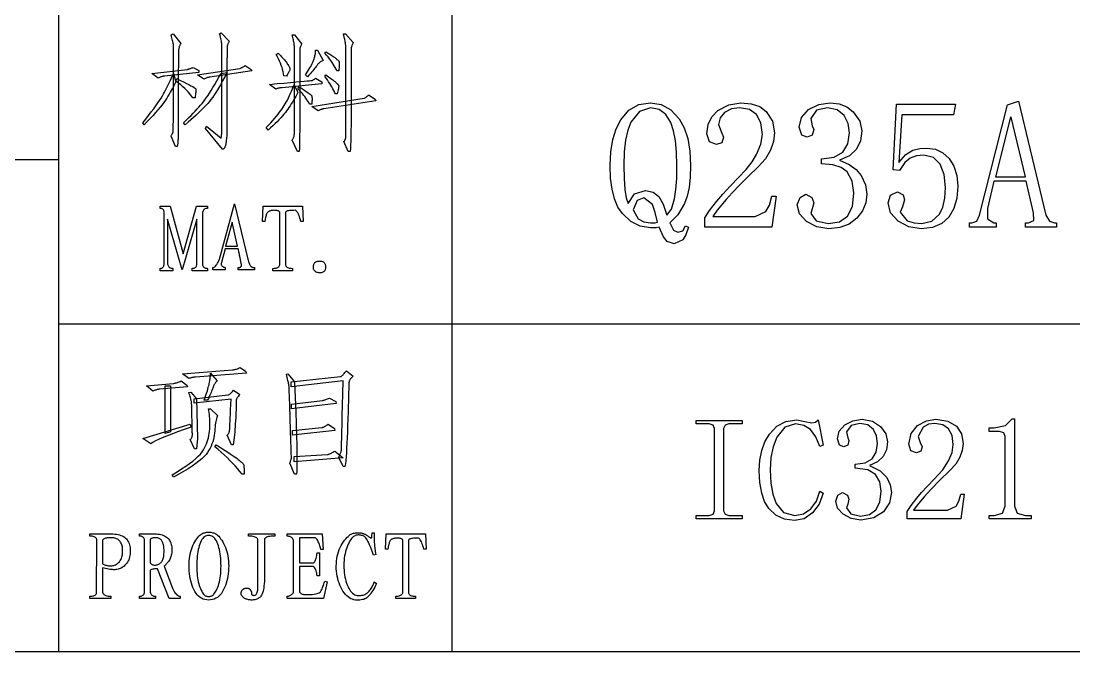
# Model space of a CAD drawing. Extents: x 0 to 420, y 0 to 297.
# Drawn here: x 362.24 to 383.64, y 15 to 27.82 of the extents above; entities that cross this region are included whole.
import ezdxf

# ---------------------------------------------------------------- set-up
doc = ezdxf.new("R2010")
doc.units = 0

msp = doc.modelspace()

# ---------------------------------------------------------------- linework, layer by layer
at = {"color": 7, "lineweight": 25}
for p, q in [((363, 15), (363, 35)), ((371, 15), (371, 35)), ((363, 25), (303, 25)), ((415, 21.66), (363, 21.66)), ((415, 15), (303, 15))]:
    msp.add_line(p, q, dxfattribs=at)
for points in [[(365.412, 25.271), (365.373, 25.271), (365.285, 25.476), (365.29, 25.488), (365.296, 25.498), (365.301, 25.508), (365.305, 25.518), (365.309, 25.526), (365.313, 25.534), (365.316, 25.541), (365.319, 25.548), (365.322, 25.554), (365.324, 25.559), (365.326, 25.572), (365.327, 25.602), (365.329, 25.647), (365.33, 25.709), (365.331, 25.787), (365.332, 25.882), (365.333, 25.993), (365.333, 26.12), (365.334, 26.264), (365.334, 26.423), (365.334, 26.583), (365.334, 26.728), (365.334, 26.857), (365.334, 26.969), (365.334, 27.067), (365.334, 27.148), (365.334, 27.214), (365.334, 27.264), (365.334, 27.298), (365.334, 27.317), (365.333, 27.329), (365.332, 27.343), (365.329, 27.359), (365.326, 27.378), (365.321, 27.399), (365.316, 27.422), (365.31, 27.447), (365.302, 27.475), (365.294, 27.505), (365.285, 27.537), (365.324, 27.556), (365.48, 27.361), (365.474, 27.351), (365.469, 27.341), (365.464, 27.331), (365.46, 27.32), (365.456, 27.31), (365.452, 27.299), (365.449, 27.288), (365.446, 27.277), (365.443, 27.265), (365.441, 27.253), (365.439, 27.234), (365.438, 27.2), (365.436, 27.152), (365.435, 27.088), (365.434, 27.009), (365.433, 26.916), (365.432, 26.808), (365.432, 26.685), (365.431, 26.547), (365.431, 26.394), (365.431, 26.241), (365.431, 26.103), (365.431, 25.979), (365.431, 25.87), (365.431, 25.775), (365.431, 25.695), (365.431, 25.629), (365.431, 25.578), (365.431, 25.542), (365.431, 25.52), (365.431, 25.504), (365.43, 25.487), (365.43, 25.467), (365.428, 25.445), (365.426, 25.421), (365.424, 25.395), (365.422, 25.367), (365.419, 25.337), (365.415, 25.305)], [(366.32, 27.302), (366.319, 27.321), (366.318, 27.341), (366.316, 27.362), (366.312, 27.385), (366.308, 27.41), (366.302, 27.436), (366.296, 27.464), (366.289, 27.493), (366.28, 27.524), (366.271, 27.556), (366.3, 27.576), (366.466, 27.41), (366.461, 27.398), (366.456, 27.387), (366.451, 27.376), (366.446, 27.366), (366.442, 27.356), (366.438, 27.346), (366.435, 27.337), (366.432, 27.328), (366.43, 27.32), (366.427, 27.312), (366.426, 27.287), (366.424, 27.227), (366.422, 27.133), (366.421, 27.004), (366.42, 26.841), (366.419, 26.643), (366.418, 26.41), (366.418, 26.143), (366.418, 25.842), (366.418, 25.505), (366.416, 25.477), (366.413, 25.45), (366.411, 25.424), (366.408, 25.4), (366.405, 25.377), (366.402, 25.356), (366.399, 25.336), (366.396, 25.318), (366.392, 25.301), (366.388, 25.286), (366.384, 25.272), (366.38, 25.259), (366.375, 25.248), (366.37, 25.239), (366.364, 25.231), (366.358, 25.224), (366.351, 25.219), (366.345, 25.215), (366.337, 25.213), (366.33, 25.212), (365.988, 25.632), (366.007, 25.681), (366.3, 25.437), (366.304, 25.455), (366.307, 25.473), (366.31, 25.491), (366.313, 25.509), (366.315, 25.527), (366.317, 25.546), (366.318, 25.565), (366.319, 25.584), (366.32, 25.603), (366.32, 25.623)], [(367.746, 27.537), (367.795, 27.537), (367.941, 27.351), (367.934, 27.338), (367.927, 27.325), (367.921, 27.313), (367.916, 27.301), (367.912, 27.29), (367.908, 27.28), (367.905, 27.27), (367.904, 27.261), (367.902, 27.252), (367.902, 27.244), (367.902, 27.228), (367.902, 27.195), (367.902, 27.145), (367.902, 27.079), (367.902, 26.996), (367.902, 26.896), (367.902, 26.78), (367.902, 26.647), (367.902, 26.497), (367.902, 26.331), (367.902, 26.162), (367.902, 26.004), (367.901, 25.859), (367.9, 25.724), (367.9, 25.602), (367.898, 25.491), (367.897, 25.392), (367.896, 25.304), (367.894, 25.228), (367.892, 25.164), (367.853, 25.164), (367.746, 25.398), (367.753, 25.41), (367.76, 25.421), (367.766, 25.432), (367.772, 25.443), (367.776, 25.454), (367.78, 25.465), (367.784, 25.475), (367.786, 25.486), (367.788, 25.496), (367.79, 25.505), (367.791, 25.523), (367.791, 25.557), (367.792, 25.607), (367.793, 25.673), (367.793, 25.756), (367.794, 25.854), (367.794, 25.969), (367.794, 26.099), (367.794, 26.246), (367.795, 26.409), (367.794, 26.572), (367.794, 26.719), (367.794, 26.85), (367.794, 26.966), (367.793, 27.065), (367.793, 27.149), (367.792, 27.217), (367.791, 27.27), (367.791, 27.306), (367.79, 27.327), (367.788, 27.34), (367.786, 27.355), (367.784, 27.372), (367.78, 27.391), (367.776, 27.411), (367.772, 27.433), (367.766, 27.456), (367.76, 27.481), (367.753, 27.508)], [(368.888, 25.164), (368.8, 25.369), (368.808, 25.38), (368.814, 25.391), (368.82, 25.402), (368.825, 25.412), (368.83, 25.421), (368.833, 25.43), (368.836, 25.439), (368.838, 25.447), (368.839, 25.454), (368.839, 25.461), (368.839, 25.477), (368.839, 25.509), (368.839, 25.558), (368.839, 25.625), (368.839, 25.708), (368.839, 25.808), (368.839, 25.926), (368.839, 26.06), (368.839, 26.211), (368.839, 26.379), (368.839, 26.548), (368.839, 26.7), (368.839, 26.836), (368.839, 26.955), (368.838, 27.058), (368.838, 27.145), (368.837, 27.215), (368.836, 27.269), (368.836, 27.306), (368.835, 27.327), (368.833, 27.34), (368.831, 27.356), (368.829, 27.374), (368.825, 27.394), (368.821, 27.416), (368.816, 27.44), (368.811, 27.466), (368.805, 27.494), (368.798, 27.524), (368.791, 27.556), (368.83, 27.556), (368.986, 27.38), (368.979, 27.363), (368.972, 27.348), (368.966, 27.333), (368.961, 27.319), (368.957, 27.307), (368.953, 27.296), (368.95, 27.286), (368.948, 27.277), (368.947, 27.27), (368.947, 27.263), (368.947, 27.249), (368.947, 27.217), (368.947, 27.167), (368.947, 27.1), (368.947, 27.015), (368.947, 26.913), (368.947, 26.794), (368.947, 26.657), (368.947, 26.503), (368.947, 26.331), (368.947, 26.156), (368.946, 25.995), (368.945, 25.846), (368.944, 25.71), (368.942, 25.587), (368.94, 25.477), (368.937, 25.379), (368.934, 25.295), (368.931, 25.223), (368.927, 25.164)], [(368.38, 27.019), (368.363, 27.011), (368.347, 27.003), (368.332, 26.994), (368.318, 26.985), (368.305, 26.975), (368.293, 26.965), (368.281, 26.955), (368.271, 26.944), (368.262, 26.933), (368.254, 26.921), (368.245, 26.909), (368.233, 26.893), (368.22, 26.876), (368.204, 26.856), (368.185, 26.834), (368.164, 26.809), (368.141, 26.782), (368.116, 26.753), (368.088, 26.721), (368.058, 26.687), (368.019, 26.726), (368.044, 26.763), (368.066, 26.798), (368.087, 26.831), (368.107, 26.864), (368.124, 26.895), (368.14, 26.924), (368.154, 26.952), (368.166, 26.979), (368.176, 27.005), (368.185, 27.029), (368.193, 27.052), (368.199, 27.074), (368.205, 27.096), (368.21, 27.116), (368.214, 27.136), (368.218, 27.155), (368.221, 27.174), (368.223, 27.191), (368.224, 27.208), (368.224, 27.224), (368.263, 27.224)], [(368.654, 26.804), (368.639, 26.838), (368.622, 26.872), (368.603, 26.906), (368.582, 26.942), (368.559, 26.978), (368.533, 27.014), (368.506, 27.051), (368.476, 27.089), (368.444, 27.127), (368.41, 27.166), (368.429, 27.195), (368.458, 27.178), (368.484, 27.161), (368.509, 27.146), (368.532, 27.132), (368.553, 27.118), (368.572, 27.105), (368.589, 27.093), (368.604, 27.082), (368.618, 27.072), (368.63, 27.063), (368.64, 27.054), (368.649, 27.046), (368.658, 27.039), (368.666, 27.032), (368.673, 27.025), (368.68, 27.019), (368.686, 27.013), (368.69, 27.008), (368.695, 27.004), (368.698, 27), (368.7, 26.994), (368.702, 26.986), (368.704, 26.974), (368.704, 26.959), (368.704, 26.941), (368.703, 26.92), (368.702, 26.896), (368.699, 26.868), (368.697, 26.838), (368.693, 26.804)], [(367.58, 26.707), (367.573, 26.748), (367.564, 26.789), (367.553, 26.831), (367.541, 26.874), (367.526, 26.917), (367.509, 26.96), (367.491, 27.003), (367.47, 27.047), (367.448, 27.092), (367.423, 27.136), (367.463, 27.166), (367.487, 27.141), (367.511, 27.116), (367.533, 27.093), (367.553, 27.07), (367.572, 27.048), (367.59, 27.027), (367.607, 27.007), (367.622, 26.987), (367.636, 26.969), (367.648, 26.951), (367.659, 26.934), (367.669, 26.918), (367.678, 26.903), (367.685, 26.89), (367.691, 26.877), (367.696, 26.866), (367.699, 26.856), (367.701, 26.848), (367.702, 26.84), (367.702, 26.834), (367.7, 26.827), (367.697, 26.819), (367.693, 26.809), (367.688, 26.798), (367.681, 26.785), (367.673, 26.77), (367.664, 26.754), (367.653, 26.737), (367.642, 26.718), (367.629, 26.697)], [(364.894, 26.755), (365.617, 26.834), (365.627, 26.837), (365.637, 26.841), (365.648, 26.845), (365.659, 26.849), (365.671, 26.853), (365.682, 26.857), (365.695, 26.861), (365.707, 26.865), (365.721, 26.869), (365.734, 26.873), (365.851, 26.814), (365.851, 26.775), (365.148, 26.697), (365.138, 26.696), (365.127, 26.695), (365.116, 26.693), (365.104, 26.691), (365.092, 26.687), (365.079, 26.683), (365.065, 26.678), (365.051, 26.672), (365.036, 26.665), (365.021, 26.658)], [(366.032, 26.145), (366, 26.11), (365.965, 26.073), (365.927, 26.034), (365.885, 25.994), (365.84, 25.951), (365.792, 25.907), (365.741, 25.86), (365.687, 25.812), (365.629, 25.762), (365.568, 25.711), (365.539, 25.75), (365.592, 25.801), (365.642, 25.851), (365.69, 25.899), (365.735, 25.945), (365.777, 25.989), (365.816, 26.031), (365.852, 26.071), (365.886, 26.109), (365.916, 26.145), (365.944, 26.179), (365.971, 26.215), (366, 26.255), (366.031, 26.301), (366.064, 26.351), (366.099, 26.406), (366.136, 26.466), (366.174, 26.531), (366.214, 26.601), (366.256, 26.676), (366.3, 26.755), (366.427, 26.775), (366.379, 26.686), (366.333, 26.603), (366.289, 26.525), (366.247, 26.454), (366.206, 26.388), (366.168, 26.328), (366.131, 26.274), (366.096, 26.225), (366.063, 26.182)], [(366.916, 26.834), (366.925, 26.804), (366.076, 26.677), (366.068, 26.677), (366.058, 26.676), (366.048, 26.674), (366.037, 26.671), (366.025, 26.668), (366.011, 26.663), (365.997, 26.658), (365.982, 26.652), (365.966, 26.646), (365.949, 26.638), (365.822, 26.726), (366.681, 26.853), (366.689, 26.857), (366.698, 26.862), (366.707, 26.867), (366.717, 26.872), (366.728, 26.877), (366.739, 26.884), (366.75, 26.89), (366.763, 26.897), (366.775, 26.904), (366.789, 26.912)], [(364.709, 25.75), (364.771, 25.827), (364.829, 25.901), (364.882, 25.97), (364.931, 26.036), (364.976, 26.096), (365.016, 26.153), (365.052, 26.205), (365.084, 26.253), (365.111, 26.296), (365.133, 26.336), (365.154, 26.373), (365.174, 26.412), (365.195, 26.451), (365.215, 26.492), (365.235, 26.533), (365.255, 26.576), (365.275, 26.619), (365.294, 26.664), (365.314, 26.709), (365.334, 26.755), (365.382, 26.58), (365.37, 26.555), (365.356, 26.529), (365.341, 26.501), (365.325, 26.471), (365.307, 26.439), (365.288, 26.406), (365.267, 26.37), (365.245, 26.333), (365.222, 26.294), (365.197, 26.252), (365.169, 26.209), (365.138, 26.164), (365.102, 26.116), (365.063, 26.065), (365.019, 26.012), (364.971, 25.957), (364.919, 25.899), (364.863, 25.838), (364.802, 25.776), (364.738, 25.711)], [(365.773, 26.257), (365.724, 26.257), (365.707, 26.285), (365.686, 26.315), (365.661, 26.346), (365.632, 26.378), (365.6, 26.411), (365.564, 26.446), (365.524, 26.482), (365.48, 26.52), (365.433, 26.559), (365.382, 26.599), (365.402, 26.648), (365.474, 26.613), (365.539, 26.58), (365.597, 26.552), (365.647, 26.526), (365.689, 26.504), (365.724, 26.485), (365.751, 26.47), (365.771, 26.457), (365.783, 26.448), (365.788, 26.443), (365.788, 26.438), (365.789, 26.429), (365.788, 26.418), (365.788, 26.404), (365.786, 26.387), (365.785, 26.367), (365.783, 26.344), (365.78, 26.318), (365.777, 26.289)], [(367.287, 26.531), (367.445, 26.546), (367.587, 26.559), (367.712, 26.571), (367.822, 26.581), (367.915, 26.589), (367.993, 26.596), (368.054, 26.602), (368.099, 26.606), (368.128, 26.608), (368.141, 26.609), (368.146, 26.609), (368.152, 26.611), (368.159, 26.613), (368.166, 26.617), (368.174, 26.621), (368.183, 26.627), (368.192, 26.633), (368.202, 26.64), (368.213, 26.648), (368.224, 26.658), (368.351, 26.58), (368.351, 26.541), (367.541, 26.462), (367.531, 26.462), (367.52, 26.461), (367.509, 26.46), (367.497, 26.458), (367.484, 26.455), (367.471, 26.452), (367.458, 26.448), (367.444, 26.444), (367.429, 26.439), (367.414, 26.433)], [(368.625, 26.336), (368.608, 26.371), (368.591, 26.406), (368.572, 26.442), (368.553, 26.478), (368.532, 26.514), (368.51, 26.55), (368.487, 26.586), (368.462, 26.623), (368.437, 26.66), (368.41, 26.697), (368.429, 26.726), (368.458, 26.705), (368.484, 26.686), (368.508, 26.668), (368.531, 26.651), (368.551, 26.636), (368.57, 26.622), (368.587, 26.609), (368.601, 26.598), (368.614, 26.588), (368.625, 26.58), (368.634, 26.572), (368.643, 26.565), (368.651, 26.558), (368.658, 26.551), (368.665, 26.544), (368.671, 26.538), (368.676, 26.532), (368.681, 26.527), (368.685, 26.521), (368.688, 26.516), (368.69, 26.51), (368.692, 26.501), (368.692, 26.49), (368.691, 26.476), (368.689, 26.459), (368.686, 26.439), (368.682, 26.417), (368.677, 26.393), (368.671, 26.365), (368.664, 26.336)], [(367.633, 25.994), (367.608, 25.96), (367.579, 25.925), (367.548, 25.889), (367.515, 25.852), (367.478, 25.813), (367.439, 25.773), (367.398, 25.733), (367.354, 25.691), (367.307, 25.647), (367.257, 25.603), (367.218, 25.652), (367.266, 25.704), (367.31, 25.753), (367.352, 25.8), (367.391, 25.845), (367.427, 25.888), (367.46, 25.928), (367.491, 25.966), (367.518, 26.002), (367.543, 26.036), (367.565, 26.067), (367.586, 26.099), (367.607, 26.134), (367.628, 26.171), (367.649, 26.212), (367.671, 26.256), (367.693, 26.303), (367.716, 26.353), (367.738, 26.406), (367.762, 26.462), (367.785, 26.521), (367.863, 26.365), (367.841, 26.324), (367.819, 26.284), (367.797, 26.245), (367.775, 26.207), (367.752, 26.169), (367.729, 26.133), (367.705, 26.097), (367.682, 26.062), (367.658, 26.027)], [(367.892, 26.482), (367.937, 26.452), (367.977, 26.425), (368.013, 26.401), (368.045, 26.379), (368.072, 26.36), (368.094, 26.344), (368.113, 26.33), (368.127, 26.319), (368.136, 26.311), (368.141, 26.306), (368.144, 26.301), (368.146, 26.293), (368.148, 26.282), (368.149, 26.269), (368.15, 26.252), (368.15, 26.234), (368.15, 26.212), (368.149, 26.187), (368.148, 26.16), (368.146, 26.13), (368.097, 26.13), (368.083, 26.16), (368.066, 26.19), (368.047, 26.22), (368.027, 26.251), (368.005, 26.282), (367.98, 26.313), (367.954, 26.345), (367.925, 26.377), (367.895, 26.41), (367.863, 26.443)], [(369.445, 26.199), (368.39, 26.033), (368.382, 26.032), (368.373, 26.031), (368.363, 26.029), (368.353, 26.027), (368.341, 26.023), (368.329, 26.019), (368.316, 26.014), (368.303, 26.008), (368.288, 26.001), (368.273, 25.994), (368.146, 26.082), (369.211, 26.248), (369.22, 26.254), (369.23, 26.26), (369.239, 26.266), (369.248, 26.273), (369.257, 26.279), (369.266, 26.286), (369.274, 26.293), (369.282, 26.301), (369.291, 26.308), (369.298, 26.316), (369.435, 26.228)], [(375.03, 23.614), (374.823, 23.647), (374.633, 23.744), (374.459, 23.906), (374.37, 24.039), (374.3, 24.204), (374.251, 24.399), (374.221, 24.627), (374.211, 24.886), (374.225, 25.163), (374.266, 25.41), (374.334, 25.627), (374.43, 25.814), (374.594, 26.005), (374.794, 26.12), (375.03, 26.158), (375.25, 26.121), (375.445, 26.012), (375.614, 25.829), (375.717, 25.647), (375.79, 25.429), (375.834, 25.175), (375.848, 24.886), (375.84, 24.646), (375.817, 24.436), (375.778, 24.258), (375.724, 24.111), (375.587, 23.881), (375.424, 23.716), (375.497, 23.57), (375.585, 23.526), (375.687, 23.556), (375.746, 23.658), (375.804, 23.629), (375.753, 23.477), (375.687, 23.373), (375.512, 23.292), (375.373, 23.336), (375.298, 23.431), (375.205, 23.629), (375.146, 23.614)], [(377.306, 25.515), (377.276, 25.747), (377.189, 25.917), (377.042, 26.021), (376.838, 26.056), (376.675, 26.032), (376.538, 25.961), (376.445, 25.853), (376.414, 25.719), (376.465, 25.573), (376.516, 25.456), (376.48, 25.346), (376.37, 25.31), (376.231, 25.361), (376.18, 25.529), (376.204, 25.718), (376.277, 25.874), (376.399, 25.997), (376.626, 26.118), (376.867, 26.158), (377.081, 26.138), (377.254, 26.08), (377.386, 25.982), (377.512, 25.785), (377.554, 25.544), (377.534, 25.368), (377.474, 25.193), (377.37, 25.021), (377.218, 24.857), (377.018, 24.662), (376.843, 24.486), (376.693, 24.329), (376.567, 24.192), (376.386, 23.978), (376.297, 23.848), (377.159, 23.848), (377.379, 23.95), (377.452, 24.078), (377.496, 24.257), (377.583, 24.257), (377.496, 23.629), (376.136, 23.629), (376.136, 23.819), (376.233, 23.969), (376.377, 24.155), (376.501, 24.3), (376.65, 24.46), (376.823, 24.637), (376.974, 24.8), (377.096, 24.956), (377.189, 25.105), (377.276, 25.317)], [(379.431, 24.301), (379.408, 24.123), (379.34, 23.96), (379.226, 23.811), (379.072, 23.694), (378.882, 23.623), (378.656, 23.599), (378.411, 23.636), (378.203, 23.746), (378.06, 23.903), (378.013, 24.082), (378.071, 24.235), (378.188, 24.301), (378.312, 24.235), (378.349, 24.126), (378.32, 24.001), (378.29, 23.906), (378.4, 23.76), (378.641, 23.702), (378.871, 23.74), (379.036, 23.855), (379.135, 24.051), (379.168, 24.33), (379.133, 24.568), (379.029, 24.754), (378.909, 24.844), (378.736, 24.897), (378.51, 24.915), (378.51, 25.018), (378.764, 25.052), (378.941, 25.156), (379.045, 25.323), (379.08, 25.544), (379.052, 25.736), (378.97, 25.902), (378.829, 26.017), (378.627, 26.056), (378.407, 26.004), (378.29, 25.836), (378.32, 25.69), (378.349, 25.617), (378.32, 25.5), (378.217, 25.456), (378.108, 25.5), (378.056, 25.661), (378.104, 25.86), (378.246, 26.019), (378.451, 26.123), (378.685, 26.158), (378.867, 26.138), (379.023, 26.077), (379.153, 25.975), (379.284, 25.787), (379.328, 25.588), (379.301, 25.385), (379.219, 25.215), (379.078, 25.082), (378.875, 24.988), (379.067, 24.902), (379.213, 24.8), (379.314, 24.681), (379.401, 24.491)], [(380.649, 25.237), (380.823, 25.213), (380.974, 25.143), (381.103, 25.025), (381.2, 24.868), (381.259, 24.68), (381.278, 24.462), (381.258, 24.217), (381.197, 24.007), (381.095, 23.833), (380.952, 23.703), (380.764, 23.625), (380.532, 23.599), (380.284, 23.638), (380.065, 23.753), (379.911, 23.923), (379.86, 24.126), (379.911, 24.279), (380.05, 24.345), (380.167, 24.287), (380.196, 24.184), (380.152, 24.045), (380.108, 23.936), (380.247, 23.76), (380.392, 23.716), (380.547, 23.702), (380.754, 23.749), (380.905, 23.892), (380.974, 24.036), (381.016, 24.217), (381.03, 24.433), (381.002, 24.698), (380.92, 24.908), (380.783, 25.045), (380.591, 25.091), (380.441, 25.076), (380.313, 25.032), (380.2, 24.941), (380.094, 24.784), (379.962, 24.798), (380.035, 26.129), (381.234, 26.129), (381.19, 25.909), (380.138, 25.909), (380.079, 24.944), (380.224, 25.109), (380.364, 25.193), (380.505, 25.226)], [(382.672, 24.564), (382.014, 24.564), (381.883, 24.009), (381.883, 23.797), (382.014, 23.716), (382.058, 23.716), (382.058, 23.629), (381.517, 23.629), (381.517, 23.716), (381.561, 23.716), (381.663, 23.753), (381.722, 23.877), (382.292, 26.114), (382.511, 26.187), (383.067, 23.877), (383.14, 23.753), (383.242, 23.716), (383.286, 23.716), (383.286, 23.629), (382.658, 23.629), (382.658, 23.716), (382.716, 23.716), (382.826, 23.768), (382.818, 23.921)], [(374.927, 24.374), (375.083, 24.343), (375.198, 24.25), (375.287, 24.095), (375.366, 23.877), (375.455, 23.996), (375.519, 24.206), (375.548, 24.395), (375.565, 24.622), (375.57, 24.886), (375.563, 25.154), (375.539, 25.389), (375.501, 25.589), (375.446, 25.756), (375.345, 25.922), (375.206, 26.022), (375.03, 26.056), (374.807, 25.982), (374.635, 25.763), (374.571, 25.599), (374.525, 25.398), (374.498, 25.16), (374.489, 24.886), (374.494, 24.617), (374.51, 24.396), (374.538, 24.226), (374.576, 24.111), (374.708, 24.308)], [(382.365, 25.865), (382.351, 25.865), (382.044, 24.652), (382.658, 24.652)], [(375.176, 23.731), (375.128, 23.93), (375.073, 24.089), (374.898, 24.228), (374.759, 24.17), (374.679, 23.98), (374.781, 23.797), (374.894, 23.736), (375.03, 23.716), (375.125, 23.716)], [(365.807, 22.863), (365.807, 23.793), (365.51, 22.762), (365.214, 23.793), (365.214, 22.879), (365.218, 22.863), (365.223, 22.848), (365.23, 22.835), (365.239, 22.824), (365.249, 22.814), (365.26, 22.807), (365.274, 22.801), (365.289, 22.796), (365.305, 22.794), (365.323, 22.793), (365.323, 22.746), (365.065, 22.746), (365.065, 22.793), (365.077, 22.794), (365.088, 22.796), (365.098, 22.8), (365.108, 22.806), (365.116, 22.813), (365.123, 22.821), (365.13, 22.831), (365.135, 22.843), (365.14, 22.856), (365.143, 22.871), (365.143, 23.926), (365.143, 23.942), (365.14, 23.957), (365.136, 23.97), (365.131, 23.981), (365.124, 23.99), (365.115, 23.998), (365.105, 24.004), (365.093, 24.008), (365.08, 24.011), (365.065, 24.012), (365.065, 24.059), (365.268, 24.059), (365.534, 23.09), (365.8, 24.059), (366.026, 24.059), (366.026, 24.012), (366.007, 24.011), (365.99, 24.008), (365.974, 24.003), (365.961, 23.996), (365.95, 23.986), (365.941, 23.975), (365.934, 23.962), (365.929, 23.947), (365.926, 23.929), (365.925, 23.91), (365.925, 22.856), (365.928, 22.844), (365.934, 22.833), (365.94, 22.824), (365.948, 22.816), (365.958, 22.809), (365.969, 22.803), (365.981, 22.799), (365.995, 22.796), (366.01, 22.794), (366.026, 22.793), (366.026, 22.746), (365.714, 22.746), (365.714, 22.793), (365.729, 22.794), (365.742, 22.796), (365.755, 22.799), (365.766, 22.804), (365.776, 22.811), (365.785, 22.818), (365.792, 22.827), (365.799, 22.838), (365.804, 22.85)], [(366.714, 22.879), (366.712, 22.887), (366.71, 22.896), (366.708, 22.906), (366.706, 22.916), (366.704, 22.927), (366.701, 22.938), (366.699, 22.951), (366.696, 22.964), (366.693, 22.978), (366.69, 22.992), (366.687, 23.008), (366.684, 23.024), (366.68, 23.041), (366.676, 23.06), (366.673, 23.079), (366.669, 23.1), (366.664, 23.121), (366.66, 23.143), (366.656, 23.167), (366.651, 23.191), (366.385, 23.191), (366.307, 22.91), (366.304, 22.895), (366.303, 22.881), (366.305, 22.868), (366.309, 22.856), (366.315, 22.846), (366.324, 22.836), (366.336, 22.828), (366.35, 22.82), (366.366, 22.814), (366.385, 22.809), (366.385, 22.762), (366.135, 22.762), (366.135, 22.809), (366.149, 22.812), (366.163, 22.818), (366.177, 22.827), (366.19, 22.84), (366.204, 22.856), (366.217, 22.874), (366.23, 22.896), (366.243, 22.921), (366.256, 22.949), (366.268, 22.981), (366.573, 24.106), (366.846, 22.981), (366.854, 22.957), (366.861, 22.935), (366.868, 22.915), (366.875, 22.897), (366.882, 22.881), (366.888, 22.867), (366.893, 22.855), (366.899, 22.846), (366.904, 22.838), (366.909, 22.832), (366.914, 22.828), (366.919, 22.824), (366.925, 22.82), (366.931, 22.817), (366.938, 22.814), (366.945, 22.812), (366.953, 22.811), (366.961, 22.81), (366.97, 22.809), (366.979, 22.809), (366.979, 22.762), (366.651, 22.762), (366.651, 22.809), (366.659, 22.809), (366.666, 22.809), (366.672, 22.81), (366.679, 22.811), (366.684, 22.813), (366.69, 22.814), (366.694, 22.816), (366.699, 22.819), (366.702, 22.821), (366.706, 22.824), (366.709, 22.828), (366.711, 22.831), (366.713, 22.836), (366.715, 22.841), (366.716, 22.846), (366.716, 22.851), (366.716, 22.858), (366.716, 22.864), (366.715, 22.871)], [(367.815, 23.973), (367.779, 23.972), (367.747, 23.971), (367.718, 23.969), (367.693, 23.966), (367.671, 23.963), (367.652, 23.959), (367.637, 23.954), (367.625, 23.948), (367.617, 23.941), (367.612, 23.934), (367.612, 22.856), (367.616, 22.844), (367.623, 22.833), (367.631, 22.824), (367.642, 22.816), (367.655, 22.809), (367.67, 22.803), (367.688, 22.799), (367.707, 22.796), (367.729, 22.794), (367.753, 22.793), (367.753, 22.746), (367.354, 22.746), (367.354, 22.793), (367.378, 22.794), (367.4, 22.796), (367.419, 22.799), (367.437, 22.804), (367.452, 22.811), (367.465, 22.818), (367.476, 22.827), (367.484, 22.838), (367.491, 22.85), (367.495, 22.863), (367.495, 23.934), (367.491, 23.941), (367.485, 23.948), (367.477, 23.954), (367.467, 23.959), (367.456, 23.963), (367.442, 23.966), (367.427, 23.969), (367.41, 23.971), (367.391, 23.972), (367.37, 23.973), (367.352, 23.971), (367.335, 23.968), (367.319, 23.966), (367.305, 23.962), (367.292, 23.958), (367.28, 23.953), (367.269, 23.948), (367.26, 23.943), (367.252, 23.936), (367.245, 23.93), (367.239, 23.922), (367.233, 23.911), (367.227, 23.898), (367.221, 23.883), (367.216, 23.866), (367.21, 23.847), (367.205, 23.825), (367.2, 23.801), (367.195, 23.775), (367.19, 23.746), (367.143, 23.746), (367.159, 24.059), (367.956, 24.059), (367.971, 23.746), (367.925, 23.746), (367.915, 23.782), (367.905, 23.815), (367.895, 23.845), (367.885, 23.872), (367.874, 23.897), (367.863, 23.918), (367.851, 23.936), (367.84, 23.951), (367.828, 23.963)], [(366.635, 23.246), (366.526, 23.731), (366.393, 23.246)], [(368.37, 22.715), (368.357, 22.709), (368.345, 22.705), (368.332, 22.702), (368.319, 22.701), (368.305, 22.7), (368.292, 22.701), (368.279, 22.704), (368.265, 22.707), (368.251, 22.712), (368.237, 22.719), (368.224, 22.726), (368.212, 22.735), (368.202, 22.744), (368.194, 22.754), (368.187, 22.766), (368.182, 22.778), (368.179, 22.791), (368.177, 22.805), (368.177, 22.82), (368.178, 22.836), (368.181, 22.852), (368.185, 22.866), (368.19, 22.879), (368.195, 22.891), (368.202, 22.901), (368.209, 22.911), (368.218, 22.918), (368.227, 22.925), (368.238, 22.93), (368.249, 22.934), (368.26, 22.936), (368.272, 22.939), (368.284, 22.94), (368.295, 22.941), (368.306, 22.941), (368.318, 22.941), (368.329, 22.94), (368.34, 22.939), (368.351, 22.936), (368.362, 22.934), (368.373, 22.93), (368.382, 22.925), (368.391, 22.918), (368.398, 22.91), (368.405, 22.9), (368.411, 22.89), (368.416, 22.877), (368.42, 22.864), (368.423, 22.849), (368.425, 22.832), (368.425, 22.815), (368.425, 22.8), (368.423, 22.785), (368.42, 22.772), (368.415, 22.76), (368.409, 22.749), (368.401, 22.739), (368.392, 22.73), (368.382, 22.722)], [(366.798, 20.701), (366.818, 20.662), (365.783, 20.584), (365.771, 20.583), (365.759, 20.583), (365.746, 20.581), (365.733, 20.579), (365.719, 20.576), (365.706, 20.573), (365.691, 20.569), (365.677, 20.565), (365.662, 20.56), (365.646, 20.554), (365.519, 20.652), (366.535, 20.73), (366.545, 20.731), (366.557, 20.732), (366.569, 20.735), (366.583, 20.738), (366.598, 20.742), (366.614, 20.748), (366.632, 20.754), (366.65, 20.761), (366.67, 20.77), (366.691, 20.779)], [(366.027, 20.115), (365.959, 20.115), (365.974, 20.157), (365.988, 20.197), (366.001, 20.236), (366.013, 20.273), (366.023, 20.308), (366.033, 20.341), (366.042, 20.373), (366.049, 20.402), (366.056, 20.43), (366.061, 20.457), (366.066, 20.482), (366.07, 20.506), (366.074, 20.529), (366.077, 20.551), (366.079, 20.571), (366.082, 20.592), (366.083, 20.611), (366.085, 20.629), (366.085, 20.646), (366.086, 20.662), (366.222, 20.506), (366.211, 20.496), (366.2, 20.485), (366.19, 20.474), (366.181, 20.462), (366.172, 20.449), (366.164, 20.436), (366.157, 20.423), (366.15, 20.409), (366.145, 20.394), (366.139, 20.379), (366.134, 20.362), (366.127, 20.343), (366.119, 20.322), (366.11, 20.299), (366.099, 20.274), (366.087, 20.246), (366.074, 20.217), (366.06, 20.185), (366.044, 20.151)], [(367.697, 18.836), (367.704, 18.851), (367.711, 18.866), (367.716, 18.88), (367.721, 18.894), (367.725, 18.908), (367.728, 18.921), (367.73, 18.933), (367.731, 18.945), (367.732, 18.957), (367.731, 18.967), (367.73, 18.984), (367.729, 19.014), (367.727, 19.056), (367.725, 19.11), (367.723, 19.176), (367.72, 19.255), (367.717, 19.347), (367.714, 19.45), (367.71, 19.566), (367.707, 19.695), (367.703, 19.824), (367.699, 19.939), (367.696, 20.043), (367.693, 20.133), (367.691, 20.211), (367.689, 20.277), (367.686, 20.33), (367.685, 20.37), (367.683, 20.398), (367.682, 20.413), (367.681, 20.423), (367.679, 20.436), (367.675, 20.452), (367.671, 20.471), (367.666, 20.492), (367.661, 20.517), (367.654, 20.544), (367.646, 20.574), (367.638, 20.607), (367.629, 20.642), (367.658, 20.652), (367.795, 20.486), (367.807, 20.172), (367.818, 19.886), (367.827, 19.628), (367.834, 19.399), (367.839, 19.197), (367.841, 19.024), (367.842, 18.878), (367.841, 18.761), (367.839, 18.672), (367.834, 18.611), (367.795, 18.611)], [(368.693, 18.953), (368.702, 18.972), (368.711, 18.99), (368.718, 19.007), (368.725, 19.022), (368.731, 19.037), (368.736, 19.051), (368.74, 19.063), (368.743, 19.075), (368.745, 19.085), (368.747, 19.094), (368.748, 19.116), (368.75, 19.165), (368.752, 19.24), (368.755, 19.341), (368.758, 19.469), (368.761, 19.624), (368.766, 19.804), (368.77, 20.012), (368.775, 20.245), (368.781, 20.506), (367.726, 20.388), (367.726, 20.486), (368.732, 20.593), (368.74, 20.598), (368.749, 20.604), (368.759, 20.612), (368.77, 20.622), (368.781, 20.633), (368.793, 20.645), (368.806, 20.659), (368.82, 20.675), (368.834, 20.692), (368.849, 20.711), (368.986, 20.603), (368.971, 20.59), (368.958, 20.577), (368.946, 20.564), (368.935, 20.552), (368.926, 20.54), (368.919, 20.528), (368.912, 20.517), (368.908, 20.506), (368.905, 20.496), (368.903, 20.486), (368.902, 20.47), (368.9, 20.44), (368.899, 20.398), (368.897, 20.342), (368.894, 20.274), (368.892, 20.192), (368.889, 20.097), (368.886, 19.989), (368.882, 19.868), (368.879, 19.734), (368.874, 19.598), (368.87, 19.47), (368.865, 19.352), (368.86, 19.242), (368.854, 19.141), (368.848, 19.049), (368.842, 18.965), (368.835, 18.89), (368.828, 18.824), (368.82, 18.767), (368.781, 18.767)], [(364.787, 20.408), (365.334, 20.457), (365.344, 20.457), (365.355, 20.459), (365.368, 20.461), (365.382, 20.465), (365.397, 20.469), (365.413, 20.474), (365.431, 20.481), (365.449, 20.488), (365.469, 20.496), (365.49, 20.506), (365.607, 20.418), (365.617, 20.388), (365.05, 20.34), (365.039, 20.337), (365.026, 20.335), (365.013, 20.332), (365, 20.329), (364.987, 20.325), (364.973, 20.321), (364.959, 20.316), (364.944, 20.311), (364.929, 20.306), (364.914, 20.301)], [(365.168, 19.441), (365.168, 20.408), (365.275, 20.408), (365.275, 19.47)], [(365.822, 19.334), (365.802, 19.129), (365.763, 19.129), (365.675, 19.314), (365.685, 19.324), (365.693, 19.334), (365.7, 19.345), (365.706, 19.356), (365.711, 19.367), (365.715, 19.378), (365.717, 19.39), (365.719, 19.402), (365.72, 19.414), (365.719, 19.426), (365.718, 19.441), (365.717, 19.46), (365.716, 19.484), (365.715, 19.512), (365.714, 19.544), (365.714, 19.58), (365.713, 19.621), (365.712, 19.666), (365.711, 19.715), (365.71, 19.768), (365.709, 19.821), (365.708, 19.87), (365.707, 19.913), (365.706, 19.952), (365.705, 19.986), (365.704, 20.014), (365.703, 20.038), (365.702, 20.057), (365.701, 20.071), (365.7, 20.081), (365.698, 20.089), (365.696, 20.099), (365.693, 20.112), (365.689, 20.128), (365.684, 20.145), (365.678, 20.166), (365.671, 20.188), (365.664, 20.214), (365.655, 20.241), (365.646, 20.271), (365.685, 20.281), (365.802, 20.144)], [(366.427, 19.402), (366.437, 19.414), (366.445, 19.425), (366.452, 19.436), (366.459, 19.447), (366.464, 19.458), (366.468, 19.469), (366.472, 19.479), (366.474, 19.49), (366.476, 19.5), (366.476, 19.509), (366.477, 19.525), (366.477, 19.55), (366.479, 19.586), (366.481, 19.633), (366.484, 19.69), (366.487, 19.758), (366.491, 19.836), (366.495, 19.925), (366.5, 20.025), (366.505, 20.134), (365.754, 20.056), (365.754, 20.144), (366.437, 20.222), (366.445, 20.223), (366.454, 20.226), (366.464, 20.231), (366.475, 20.238), (366.486, 20.247), (366.498, 20.258), (366.511, 20.27), (366.525, 20.285), (366.539, 20.301), (366.554, 20.32), (366.681, 20.232), (366.666, 20.215), (366.653, 20.199), (366.642, 20.183), (366.632, 20.169), (366.624, 20.155), (366.617, 20.142), (366.613, 20.131), (366.609, 20.12), (366.608, 20.11), (366.608, 20.1), (366.609, 20.089), (366.609, 20.072), (366.609, 20.051), (366.609, 20.024), (366.608, 19.992), (366.607, 19.954), (366.605, 19.912), (366.603, 19.864), (366.601, 19.812), (366.598, 19.754), (366.595, 19.694), (366.591, 19.635), (366.587, 19.577), (366.583, 19.521), (366.578, 19.466), (366.572, 19.411), (366.566, 19.359), (366.559, 19.307), (366.552, 19.256), (366.545, 19.207), (366.515, 19.207)], [(368.634, 20.086), (368.644, 20.047), (367.736, 19.939), (367.736, 20.037), (368.361, 20.105), (368.368, 20.107), (368.376, 20.11), (368.386, 20.114), (368.398, 20.118), (368.412, 20.122), (368.428, 20.127), (368.445, 20.133), (368.464, 20.14), (368.485, 20.146), (368.507, 20.154)], [(366.027, 19.055), (365.995, 19.013), (365.956, 18.968), (365.907, 18.922), (365.85, 18.874), (365.785, 18.825), (365.712, 18.774), (365.63, 18.721), (365.539, 18.666), (365.441, 18.61), (365.334, 18.552), (365.304, 18.601), (365.406, 18.661), (365.499, 18.718), (365.583, 18.774), (365.66, 18.827), (365.728, 18.878), (365.788, 18.928), (365.839, 18.975), (365.882, 19.02), (365.917, 19.063), (365.944, 19.104), (365.965, 19.144), (365.985, 19.185), (366.003, 19.227), (366.018, 19.268), (366.032, 19.311), (366.044, 19.353), (366.053, 19.396), (366.061, 19.44), (366.067, 19.484), (366.071, 19.529), (366.073, 19.574), (366.075, 19.617), (366.075, 19.66), (366.074, 19.702), (366.072, 19.744), (366.069, 19.784), (366.065, 19.824), (366.06, 19.863), (366.054, 19.902), (366.047, 19.939), (366.086, 19.939), (366.232, 19.802), (366.223, 19.784), (366.214, 19.762), (366.206, 19.737), (366.199, 19.71), (366.193, 19.68), (366.188, 19.648), (366.183, 19.612), (366.179, 19.574), (366.176, 19.534), (366.173, 19.49), (366.17, 19.445), (366.164, 19.401), (366.156, 19.357), (366.145, 19.313), (366.132, 19.269), (366.116, 19.226), (366.098, 19.183), (366.077, 19.14), (366.053, 19.098)], [(375.957, 19.633), (375.957, 19.703), (376.892, 19.703), (376.892, 19.633), (376.623, 19.633), (376.547, 19.609), (376.518, 19.539), (376.518, 17.867), (376.547, 17.796), (376.623, 17.773), (376.892, 17.773), (376.892, 17.703), (375.957, 17.703), (375.957, 17.773), (376.226, 17.773), (376.308, 17.796), (376.331, 17.867), (376.331, 19.539), (376.308, 19.609), (376.226, 19.633)], [(377.957, 17.668), (377.754, 17.695), (377.58, 17.777), (377.437, 17.913), (377.352, 18.054), (377.292, 18.229), (377.256, 18.44), (377.244, 18.685), (377.257, 18.898), (377.295, 19.092), (377.359, 19.266), (377.448, 19.422), (377.601, 19.585), (377.786, 19.682), (378.004, 19.715), (378.168, 19.685), (378.308, 19.656), (378.384, 19.668), (378.437, 19.715), (378.542, 19.2), (378.472, 19.177), (378.39, 19.372), (378.285, 19.516), (378.15, 19.603), (377.981, 19.633), (377.763, 19.565), (377.6, 19.364), (377.526, 19.17), (377.481, 18.948), (377.466, 18.697), (377.479, 18.429), (377.518, 18.203), (377.583, 18.019), (377.738, 17.834), (377.969, 17.773), (378.143, 17.807), (378.29, 17.908), (378.403, 18.064), (378.472, 18.264), (378.542, 18.229), (378.459, 18.005), (378.326, 17.826), (378.155, 17.707)], [(379.93, 18.241), (379.889, 18.032), (379.766, 17.849), (379.57, 17.722), (379.31, 17.679), (379.114, 17.709), (378.948, 17.796), (378.834, 17.922), (378.796, 18.065), (378.842, 18.188), (378.936, 18.241), (379.035, 18.188), (379.065, 18.101), (379.041, 18.001), (379.018, 17.925), (379.105, 17.808), (379.298, 17.761), (379.483, 17.792), (379.614, 17.884), (379.693, 18.041), (379.719, 18.264), (379.692, 18.454), (379.608, 18.603), (379.449, 18.7), (379.193, 18.732), (379.193, 18.814), (379.396, 18.842), (379.538, 18.925), (379.622, 19.058), (379.649, 19.235), (379.627, 19.389), (379.562, 19.522), (379.449, 19.614), (379.287, 19.644), (379.111, 19.603), (379.018, 19.469), (379.041, 19.352), (379.065, 19.293), (379.041, 19.2), (378.959, 19.165), (378.872, 19.2), (378.831, 19.329), (378.869, 19.488), (378.983, 19.615), (379.146, 19.698), (379.334, 19.726), (379.544, 19.69), (379.708, 19.58), (379.813, 19.429), (379.848, 19.27), (379.826, 19.108), (379.76, 18.972), (379.648, 18.865), (379.486, 18.791), (379.702, 18.682), (379.836, 18.545), (379.907, 18.393)], [(381.186, 19.212), (381.162, 19.397), (381.092, 19.533), (380.975, 19.617), (380.811, 19.644), (380.681, 19.625), (380.572, 19.568), (380.472, 19.375), (380.513, 19.258), (380.554, 19.165), (380.525, 19.077), (380.437, 19.048), (380.326, 19.089), (380.285, 19.223), (380.329, 19.44), (380.461, 19.598), (380.642, 19.694), (380.835, 19.726), (381.079, 19.691), (381.25, 19.586), (381.351, 19.428), (381.385, 19.235), (381.368, 19.095), (381.32, 18.954), (381.237, 18.817), (381.116, 18.685), (380.907, 18.481), (380.733, 18.303), (380.595, 18.153), (380.45, 17.982), (380.379, 17.878), (381.069, 17.878), (381.244, 17.96), (381.303, 18.062), (381.338, 18.206), (381.408, 18.206), (381.338, 17.703), (380.25, 17.703), (380.25, 17.855), (380.328, 17.975), (380.443, 18.124), (380.542, 18.24), (380.661, 18.368), (380.8, 18.51), (380.972, 18.703), (381.092, 18.884), (381.162, 19.054)], [(382.43, 19.738), (382.43, 17.96), (382.488, 17.82), (382.652, 17.773), (382.769, 17.773), (382.769, 17.703), (381.915, 17.703), (381.915, 17.773), (382.02, 17.773), (382.19, 17.82), (382.243, 17.96), (382.243, 19.375), (382.213, 19.451), (382.126, 19.481), (381.915, 19.481), (381.915, 19.551), (382.02, 19.551), (382.248, 19.598), (382.383, 19.738)], [(364.709, 19.334), (365.675, 19.627), (365.695, 19.568), (365.548, 19.517), (365.415, 19.47), (365.297, 19.427), (365.193, 19.387), (365.104, 19.351), (365.029, 19.318), (364.969, 19.29), (364.923, 19.265), (364.892, 19.244), (364.875, 19.226)], [(367.755, 19.5), (368.351, 19.558), (368.361, 19.561), (368.372, 19.564), (368.383, 19.569), (368.395, 19.574), (368.407, 19.58), (368.42, 19.588), (368.434, 19.596), (368.448, 19.605), (368.463, 19.615), (368.478, 19.627), (368.605, 19.539), (368.615, 19.5), (367.755, 19.402)], [(366.652, 18.909), (366.672, 18.893), (366.691, 18.878), (366.707, 18.864), (366.721, 18.851), (366.734, 18.839), (366.744, 18.829), (366.752, 18.819), (366.758, 18.81), (366.762, 18.803), (366.764, 18.797), (366.765, 18.789), (366.766, 18.78), (366.767, 18.768), (366.767, 18.753), (366.768, 18.736), (366.768, 18.716), (366.769, 18.693), (366.769, 18.668), (366.769, 18.641), (366.769, 18.611), (366.73, 18.611), (366.684, 18.668), (366.636, 18.724), (366.586, 18.78), (366.533, 18.836), (366.479, 18.892), (366.422, 18.947), (366.363, 19.003), (366.302, 19.058), (366.239, 19.113), (366.173, 19.168), (366.203, 19.207), (366.269, 19.165), (366.33, 19.126), (366.387, 19.09), (366.439, 19.056), (366.486, 19.025), (366.529, 18.996), (366.566, 18.971), (366.6, 18.947), (366.628, 18.927)], [(367.785, 18.972), (368.468, 19.011), (368.479, 19.014), (368.49, 19.017), (368.502, 19.022), (368.515, 19.027), (368.529, 19.033), (368.545, 19.041), (368.561, 19.049), (368.578, 19.058), (368.596, 19.069), (368.615, 19.08), (368.781, 18.943), (367.785, 18.865)], [(363.776, 17.281), (363.772, 17.295), (363.766, 17.307), (363.757, 17.317), (363.746, 17.326), (363.733, 17.334), (363.718, 17.341), (363.701, 17.345), (363.681, 17.349), (363.659, 17.351), (363.635, 17.352), (363.635, 17.399), (364.065, 17.399), (364.103, 17.398), (364.139, 17.395), (364.174, 17.391), (364.206, 17.385), (364.236, 17.377), (364.264, 17.368), (364.291, 17.357), (364.315, 17.344), (364.338, 17.329), (364.358, 17.313), (364.377, 17.295), (364.393, 17.275), (364.408, 17.253), (364.421, 17.23), (364.431, 17.205), (364.44, 17.179), (364.447, 17.15), (364.452, 17.12), (364.455, 17.088), (364.456, 17.055), (364.455, 17.021), (364.452, 16.989), (364.448, 16.958), (364.441, 16.929), (364.433, 16.901), (364.423, 16.874), (364.412, 16.849), (364.398, 16.825), (364.383, 16.802), (364.366, 16.781), (364.348, 16.762), (364.329, 16.745), (364.31, 16.729), (364.29, 16.715), (364.27, 16.703), (364.25, 16.693), (364.229, 16.685), (364.207, 16.679), (364.185, 16.675), (364.163, 16.672), (364.14, 16.671), (364.116, 16.671), (364.091, 16.672), (364.065, 16.675), (364.039, 16.678), (364.011, 16.682), (363.983, 16.688), (363.954, 16.695), (363.924, 16.702), (363.893, 16.711), (363.893, 16.211), (363.898, 16.196), (363.905, 16.183), (363.915, 16.171), (363.927, 16.161), (363.942, 16.153), (363.96, 16.146), (363.98, 16.14), (364.003, 16.136), (364.029, 16.134), (364.057, 16.133), (364.057, 16.086), (363.635, 16.086), (363.635, 16.133), (363.659, 16.134), (363.681, 16.136), (363.7, 16.139), (363.717, 16.143), (363.731, 16.149), (363.743, 16.156), (363.753, 16.164), (363.76, 16.173), (363.766, 16.184), (363.768, 16.196)], [(364.862, 16.656), (364.862, 16.211), (364.866, 16.196), (364.871, 16.183), (364.878, 16.171), (364.887, 16.161), (364.897, 16.153), (364.909, 16.146), (364.922, 16.14), (364.937, 16.136), (364.953, 16.134), (364.971, 16.133), (364.971, 16.086), (364.643, 16.086), (364.643, 16.133), (364.66, 16.134), (364.675, 16.136), (364.689, 16.139), (364.701, 16.144), (364.712, 16.151), (364.721, 16.158), (364.729, 16.167), (364.736, 16.178), (364.741, 16.19), (364.745, 16.203), (364.745, 17.281), (364.741, 17.295), (364.736, 17.307), (364.729, 17.317), (364.721, 17.326), (364.712, 17.334), (364.701, 17.341), (364.689, 17.345), (364.675, 17.349), (364.66, 17.351), (364.643, 17.352), (364.643, 17.399), (364.987, 17.399), (365.019, 17.395), (365.049, 17.39), (365.077, 17.384), (365.104, 17.376), (365.129, 17.367), (365.152, 17.357), (365.173, 17.346), (365.192, 17.334), (365.21, 17.32), (365.225, 17.305), (365.239, 17.289), (365.252, 17.271), (365.263, 17.251), (365.273, 17.231), (365.281, 17.208), (365.288, 17.184), (365.293, 17.159), (365.297, 17.132), (365.299, 17.104), (365.3, 17.074), (365.299, 17.045), (365.297, 17.016), (365.294, 16.989), (365.289, 16.964), (365.283, 16.94), (365.276, 16.917), (365.267, 16.896), (365.257, 16.876), (365.246, 16.857), (365.233, 16.84), (365.22, 16.824), (365.208, 16.81), (365.197, 16.797), (365.187, 16.785), (365.177, 16.775), (365.169, 16.766), (365.161, 16.758), (365.154, 16.751), (365.148, 16.746), (365.143, 16.742), (365.315, 16.297), (365.328, 16.267), (365.341, 16.241), (365.355, 16.217), (365.37, 16.196), (365.385, 16.178), (365.401, 16.163), (365.418, 16.151), (365.435, 16.142), (365.453, 16.136), (365.471, 16.133), (365.471, 16.086), (365.245, 16.086), (365.01, 16.688), (364.987, 16.687), (364.965, 16.686), (364.945, 16.685), (364.927, 16.683), (364.911, 16.68), (364.897, 16.676), (364.885, 16.672), (364.875, 16.668), (364.868, 16.662)], [(365.749, 17.203), (365.768, 17.239), (365.788, 17.272), (365.808, 17.301), (365.828, 17.328), (365.847, 17.351), (365.867, 17.371), (365.887, 17.387), (365.908, 17.401), (365.928, 17.411), (365.948, 17.418), (365.968, 17.423), (365.989, 17.427), (366.009, 17.43), (366.029, 17.431), (366.05, 17.432), (366.07, 17.431), (366.09, 17.43), (366.111, 17.427), (366.131, 17.423), (366.151, 17.418), (366.171, 17.411), (366.192, 17.401), (366.212, 17.387), (366.232, 17.371), (366.253, 17.351), (366.273, 17.328), (366.293, 17.301), (366.314, 17.272), (366.334, 17.239), (366.354, 17.203), (366.374, 17.165), (366.391, 17.125), (366.406, 17.083), (366.419, 17.04), (366.43, 16.995), (366.44, 16.949), (366.447, 16.901), (366.452, 16.851), (366.455, 16.799), (366.456, 16.746), (366.455, 16.693), (366.452, 16.641), (366.447, 16.59), (366.44, 16.54), (366.43, 16.491), (366.419, 16.444), (366.406, 16.398), (366.391, 16.353), (366.374, 16.309), (366.354, 16.266), (366.333, 16.226), (366.31, 16.19), (366.284, 16.158), (366.257, 16.131), (366.227, 16.108), (366.196, 16.089), (366.162, 16.074), (366.127, 16.063), (366.089, 16.057), (366.05, 16.055), (366.01, 16.057), (365.973, 16.063), (365.937, 16.074), (365.904, 16.089), (365.873, 16.108), (365.844, 16.131), (365.817, 16.158), (365.792, 16.19), (365.769, 16.226), (365.749, 16.266), (365.73, 16.309), (365.714, 16.353), (365.699, 16.398), (365.686, 16.444), (365.676, 16.491), (365.667, 16.54), (365.66, 16.59), (365.655, 16.641), (365.652, 16.693), (365.651, 16.746), (365.652, 16.799), (365.655, 16.851), (365.66, 16.901), (365.667, 16.949), (365.676, 16.995), (365.686, 17.04), (365.699, 17.083), (365.714, 17.125), (365.73, 17.165)], [(365.807, 16.746), (365.808, 16.693), (365.81, 16.643), (365.813, 16.594), (365.817, 16.548), (365.823, 16.504), (365.83, 16.462), (365.838, 16.423), (365.847, 16.385), (365.858, 16.35), (365.87, 16.317), (365.882, 16.286), (365.895, 16.258), (365.907, 16.233), (365.919, 16.211), (365.931, 16.192), (365.943, 16.175), (365.955, 16.161), (365.967, 16.15), (365.979, 16.142), (365.991, 16.137), (366.003, 16.133), (366.014, 16.131), (366.026, 16.129), (366.038, 16.128), (366.05, 16.127), (366.061, 16.128), (366.073, 16.129), (366.085, 16.131), (366.096, 16.133), (366.108, 16.137), (366.12, 16.142), (366.132, 16.15), (366.144, 16.161), (366.156, 16.175), (366.169, 16.192), (366.181, 16.211), (366.194, 16.233), (366.207, 16.258), (366.22, 16.286), (366.233, 16.317), (366.246, 16.35), (366.257, 16.385), (366.267, 16.423), (366.276, 16.462), (366.283, 16.504), (366.289, 16.548), (366.294, 16.594), (366.297, 16.643), (366.299, 16.693), (366.3, 16.746), (366.299, 16.799), (366.297, 16.85), (366.294, 16.9), (366.289, 16.947), (366.283, 16.992), (366.276, 17.036), (366.267, 17.078), (366.257, 17.118), (366.246, 17.156), (366.233, 17.192), (366.219, 17.225), (366.205, 17.255), (366.189, 17.281), (366.172, 17.304), (366.154, 17.323), (366.135, 17.339), (366.115, 17.352), (366.094, 17.36), (366.072, 17.366), (366.05, 17.367), (366.027, 17.366), (366.005, 17.36), (365.984, 17.352), (365.965, 17.339), (365.946, 17.323), (365.929, 17.304), (365.912, 17.281), (365.897, 17.255), (365.883, 17.225), (365.87, 17.192), (365.858, 17.156), (365.847, 17.118), (365.838, 17.078), (365.83, 17.036), (365.823, 16.992), (365.817, 16.947), (365.813, 16.9), (365.81, 16.85), (365.808, 16.799)], [(366.772, 16.094), (366.761, 16.102), (366.751, 16.11), (366.742, 16.118), (366.734, 16.126), (366.727, 16.135), (366.722, 16.144), (366.717, 16.152), (366.713, 16.161), (366.711, 16.171), (366.71, 16.18), (366.709, 16.189), (366.71, 16.198), (366.711, 16.207), (366.712, 16.216), (366.715, 16.224), (366.718, 16.232), (366.721, 16.24), (366.726, 16.247), (366.731, 16.255), (366.737, 16.262), (366.744, 16.269), (366.75, 16.275), (366.758, 16.28), (366.766, 16.284), (366.774, 16.288), (366.783, 16.291), (366.792, 16.294), (366.802, 16.296), (366.812, 16.297), (366.823, 16.297), (366.834, 16.297), (366.844, 16.296), (366.853, 16.294), (366.862, 16.291), (366.87, 16.287), (366.877, 16.283), (366.884, 16.278), (366.891, 16.272), (366.896, 16.265), (366.901, 16.258), (366.906, 16.25), (366.909, 16.243), (366.913, 16.235), (366.915, 16.227), (366.918, 16.22), (366.919, 16.213), (366.921, 16.205), (366.921, 16.198), (366.921, 16.191), (366.921, 16.184), (366.921, 16.177), (366.922, 16.171), (366.924, 16.166), (366.928, 16.161), (366.932, 16.157), (366.938, 16.154), (366.946, 16.152), (366.954, 16.15), (366.964, 16.149), (366.975, 16.149), (366.987, 16.15), (366.997, 16.154), (367.007, 16.161), (367.015, 16.17), (367.023, 16.182), (367.03, 16.196), (367.036, 16.214), (367.042, 16.234), (367.046, 16.256), (367.05, 16.281), (367.05, 17.281), (367.045, 17.295), (367.037, 17.307), (367.026, 17.317), (367.012, 17.326), (366.995, 17.334), (366.975, 17.341), (366.951, 17.345), (366.925, 17.349), (366.895, 17.351), (366.862, 17.352), (366.862, 17.399), (367.393, 17.399), (367.393, 17.352), (367.356, 17.351), (367.322, 17.349), (367.292, 17.346), (367.266, 17.342), (367.243, 17.336), (367.224, 17.329), (367.208, 17.321), (367.196, 17.312), (367.187, 17.301), (367.182, 17.289), (367.182, 16.43), (367.179, 16.383), (367.174, 16.34), (367.168, 16.3), (367.162, 16.264), (367.154, 16.232), (367.145, 16.203), (367.136, 16.177), (367.125, 16.155), (367.113, 16.136), (367.1, 16.121), (367.087, 16.109), (367.072, 16.097), (367.057, 16.087), (367.042, 16.079), (367.025, 16.071), (367.008, 16.066), (366.99, 16.061), (366.972, 16.058), (366.952, 16.056), (366.932, 16.055), (366.912, 16.055), (366.893, 16.056), (366.875, 16.058), (366.858, 16.061), (366.842, 16.065), (366.826, 16.069), (366.811, 16.074), (366.797, 16.08), (366.784, 16.087)], [(368.331, 17.078), (368.321, 17.117), (368.311, 17.153), (368.301, 17.185), (368.29, 17.215), (368.278, 17.24), (368.266, 17.263), (368.254, 17.282), (368.241, 17.298), (368.227, 17.311), (368.214, 17.321), (367.893, 17.321), (367.893, 16.813), (367.931, 16.813), (367.968, 16.813), (368.002, 16.813), (368.035, 16.813), (368.065, 16.813), (368.094, 16.813), (368.121, 16.813), (368.146, 16.813), (368.169, 16.813), (368.19, 16.813), (368.199, 16.823), (368.208, 16.836), (368.215, 16.851), (368.223, 16.868), (368.229, 16.887), (368.235, 16.908), (368.241, 16.932), (368.245, 16.958), (368.249, 16.986), (368.253, 17.016), (368.3, 17.016), (368.3, 16.547), (368.253, 16.547), (368.249, 16.574), (368.245, 16.6), (368.24, 16.623), (368.234, 16.645), (368.227, 16.664), (368.22, 16.682), (368.212, 16.698), (368.203, 16.712), (368.193, 16.724), (368.182, 16.735), (368.146, 16.735), (368.111, 16.735), (368.078, 16.735), (368.046, 16.735), (368.016, 16.735), (367.988, 16.735), (367.962, 16.735), (367.937, 16.735), (367.914, 16.735), (367.893, 16.735), (367.893, 16.235), (367.899, 16.221), (367.905, 16.209), (367.914, 16.199), (367.923, 16.19), (367.934, 16.182), (367.947, 16.176), (367.961, 16.171), (367.976, 16.167), (367.992, 16.165), (368.01, 16.164), (368.063, 16.165), (368.111, 16.167), (368.153, 16.17), (368.192, 16.174), (368.225, 16.179), (368.254, 16.185), (368.278, 16.193), (368.298, 16.202), (368.313, 16.212), (368.323, 16.223), (368.331, 16.236), (368.339, 16.25), (368.347, 16.267), (368.355, 16.285), (368.364, 16.306), (368.373, 16.328), (368.382, 16.353), (368.391, 16.379), (368.4, 16.407), (368.409, 16.438), (368.456, 16.422), (368.385, 16.086), (367.643, 16.086), (367.643, 16.133), (367.659, 16.134), (367.674, 16.136), (367.688, 16.14), (367.702, 16.146), (367.716, 16.153), (367.729, 16.161), (367.741, 16.171), (367.753, 16.183), (367.765, 16.196), (367.776, 16.211), (367.776, 17.266), (367.769, 17.282), (367.761, 17.297), (367.751, 17.31), (367.74, 17.321), (367.727, 17.33), (367.713, 17.338), (367.698, 17.344), (367.681, 17.348), (367.663, 17.351), (367.643, 17.352), (367.643, 17.399), (368.354, 17.399), (368.378, 17.078)], [(368.643, 16.742), (368.645, 16.795), (368.648, 16.846), (368.654, 16.895), (368.663, 16.943), (368.674, 16.989), (368.687, 17.034), (368.703, 17.078), (368.721, 17.12), (368.741, 17.16), (368.764, 17.199), (368.788, 17.236), (368.812, 17.269), (368.836, 17.299), (368.859, 17.325), (368.882, 17.348), (368.904, 17.367), (368.926, 17.383), (368.948, 17.396), (368.97, 17.405), (368.991, 17.41), (369.012, 17.414), (369.031, 17.417), (369.05, 17.419), (369.067, 17.421), (369.084, 17.422), (369.099, 17.423), (369.114, 17.422), (369.127, 17.422), (369.14, 17.42), (369.151, 17.418), (369.162, 17.416), (369.173, 17.413), (369.184, 17.409), (369.195, 17.405), (369.206, 17.401), (369.217, 17.396), (369.228, 17.39), (369.239, 17.384), (369.25, 17.378), (369.26, 17.371), (369.271, 17.364), (369.281, 17.358), (369.291, 17.351), (369.3, 17.345), (369.308, 17.339), (369.316, 17.333), (369.324, 17.328), (369.331, 17.323), (369.337, 17.318), (369.343, 17.313), (369.348, 17.31), (369.352, 17.31), (369.356, 17.313), (369.36, 17.319), (369.363, 17.328), (369.366, 17.341), (369.367, 17.356), (369.369, 17.375), (369.37, 17.397), (369.37, 17.422), (369.417, 17.422), (369.417, 17.406), (369.417, 17.39), (369.417, 17.373), (369.417, 17.356), (369.417, 17.338), (369.417, 17.32), (369.417, 17.301), (369.417, 17.282), (369.417, 17.262), (369.417, 17.242), (369.417, 17.221), (369.418, 17.199), (369.42, 17.176), (369.422, 17.151), (369.425, 17.125), (369.428, 17.098), (369.432, 17.07), (369.437, 17.04), (369.442, 17.009), (369.448, 16.977), (369.401, 16.969), (369.38, 17.029), (369.359, 17.083), (369.34, 17.133), (369.321, 17.177), (369.303, 17.216), (369.287, 17.25), (369.271, 17.278), (369.256, 17.301), (369.242, 17.319), (369.229, 17.332), (369.216, 17.342), (369.203, 17.35), (369.189, 17.357), (369.174, 17.363), (369.158, 17.368), (369.142, 17.372), (369.125, 17.375), (369.107, 17.376), (369.088, 17.376), (369.069, 17.375), (369.05, 17.372), (369.03, 17.365), (369.012, 17.355), (368.993, 17.342), (368.974, 17.325), (368.956, 17.305), (368.938, 17.282), (368.92, 17.255), (368.903, 17.225), (368.885, 17.192), (368.869, 17.156), (368.855, 17.118), (368.842, 17.079), (368.831, 17.038), (368.821, 16.995), (368.813, 16.951), (368.807, 16.905), (368.803, 16.858), (368.8, 16.809), (368.8, 16.758), (368.8, 16.707), (368.803, 16.658), (368.807, 16.611), (368.813, 16.565), (368.82, 16.521), (368.829, 16.478), (368.84, 16.437), (368.852, 16.398), (368.866, 16.36), (368.882, 16.324), (368.898, 16.291), (368.916, 16.261), (368.935, 16.234), (368.955, 16.211), (368.975, 16.192), (368.997, 16.175), (369.019, 16.163), (369.043, 16.153), (369.067, 16.147), (369.093, 16.145), (369.118, 16.145), (369.142, 16.146), (369.165, 16.15), (369.187, 16.155), (369.208, 16.161), (369.228, 16.17), (369.246, 16.179), (369.264, 16.191), (369.28, 16.204), (369.296, 16.219), (369.31, 16.235), (369.324, 16.252), (369.338, 16.27), (369.351, 16.289), (369.363, 16.309), (369.375, 16.33), (369.386, 16.351), (369.397, 16.374), (369.407, 16.398), (369.417, 16.422), (369.464, 16.391), (369.444, 16.351), (369.424, 16.315), (369.404, 16.281), (369.385, 16.249), (369.367, 16.22), (369.349, 16.193), (369.331, 16.17), (369.314, 16.148), (369.297, 16.13), (369.28, 16.113), (369.263, 16.1), (369.244, 16.087), (369.223, 16.077), (369.201, 16.068), (369.177, 16.062), (369.152, 16.057), (369.125, 16.054), (369.096, 16.052), (369.066, 16.053), (369.034, 16.055), (369.002, 16.06), (368.97, 16.069), (368.94, 16.081), (368.911, 16.097), (368.883, 16.117), (368.855, 16.141), (368.829, 16.169), (368.804, 16.2), (368.78, 16.235), (368.757, 16.274), (368.735, 16.315), (368.716, 16.357), (368.699, 16.401), (368.684, 16.446), (368.672, 16.492), (368.661, 16.54), (368.654, 16.589), (368.648, 16.639), (368.644, 16.69)], [(370.315, 17.313), (370.279, 17.312), (370.247, 17.311), (370.218, 17.309), (370.193, 17.306), (370.171, 17.303), (370.152, 17.299), (370.137, 17.294), (370.125, 17.288), (370.117, 17.281), (370.112, 17.274), (370.112, 16.196), (370.116, 16.184), (370.123, 16.173), (370.131, 16.164), (370.142, 16.156), (370.155, 16.149), (370.17, 16.143), (370.188, 16.139), (370.207, 16.136), (370.229, 16.134), (370.253, 16.133), (370.253, 16.086), (369.854, 16.086), (369.854, 16.133), (369.878, 16.134), (369.9, 16.136), (369.919, 16.139), (369.937, 16.144), (369.952, 16.151), (369.965, 16.158), (369.976, 16.167), (369.984, 16.178), (369.991, 16.19), (369.995, 16.203), (369.995, 17.274), (369.991, 17.281), (369.985, 17.288), (369.977, 17.294), (369.967, 17.299), (369.956, 17.303), (369.942, 17.306), (369.927, 17.309), (369.91, 17.311), (369.891, 17.312), (369.87, 17.313), (369.852, 17.311), (369.835, 17.308), (369.819, 17.306), (369.805, 17.302), (369.792, 17.298), (369.78, 17.293), (369.769, 17.288), (369.76, 17.283), (369.752, 17.276), (369.745, 17.27), (369.739, 17.262), (369.733, 17.251), (369.727, 17.238), (369.721, 17.223), (369.716, 17.206), (369.71, 17.187), (369.705, 17.165), (369.7, 17.141), (369.695, 17.115), (369.69, 17.086), (369.643, 17.086), (369.659, 17.399), (370.456, 17.399), (370.471, 17.086), (370.425, 17.086), (370.415, 17.122), (370.405, 17.155), (370.395, 17.185), (370.385, 17.212), (370.374, 17.237), (370.363, 17.258), (370.351, 17.276), (370.34, 17.291), (370.328, 17.303)], [(364.237, 17.258), (364.224, 17.27), (364.21, 17.281), (364.194, 17.29), (364.178, 17.298), (364.16, 17.305), (364.141, 17.311), (364.121, 17.315), (364.1, 17.318), (364.077, 17.32), (364.053, 17.321), (364.03, 17.32), (364.008, 17.319), (363.988, 17.316), (363.97, 17.313), (363.953, 17.309), (363.938, 17.304), (363.924, 17.298), (363.912, 17.291), (363.902, 17.283), (363.893, 17.274), (363.893, 16.789), (363.905, 16.782), (363.917, 16.775), (363.931, 16.769), (363.946, 16.764), (363.962, 16.76), (363.979, 16.756), (363.997, 16.754), (364.016, 16.752), (364.036, 16.751), (364.057, 16.75), (364.079, 16.751), (364.099, 16.753), (364.119, 16.758), (364.138, 16.763), (364.156, 16.771), (364.173, 16.78), (364.189, 16.79), (364.205, 16.803), (364.219, 16.817), (364.233, 16.832), (364.246, 16.849), (364.257, 16.867), (364.267, 16.887), (364.276, 16.907), (364.283, 16.929), (364.289, 16.952), (364.294, 16.976), (364.297, 17.001), (364.299, 17.027), (364.3, 17.055), (364.299, 17.082), (364.297, 17.108), (364.294, 17.132), (364.29, 17.155), (364.284, 17.176), (364.277, 17.196), (364.269, 17.213), (364.26, 17.23), (364.249, 17.245)], [(365.096, 17.258), (365.087, 17.27), (365.076, 17.281), (365.065, 17.29), (365.053, 17.298), (365.04, 17.305), (365.026, 17.311), (365.012, 17.315), (364.996, 17.318), (364.98, 17.32), (364.964, 17.321), (364.947, 17.32), (364.932, 17.319), (364.918, 17.317), (364.906, 17.314), (364.895, 17.311), (364.886, 17.306), (364.878, 17.301), (364.871, 17.296), (364.866, 17.289), (364.862, 17.281), (364.862, 16.813), (364.866, 16.804), (364.871, 16.796), (364.877, 16.789), (364.885, 16.783), (364.893, 16.778), (364.903, 16.773), (364.915, 16.77), (364.927, 16.768), (364.941, 16.766), (364.956, 16.766), (364.973, 16.766), (364.989, 16.768), (365.004, 16.772), (365.019, 16.776), (365.033, 16.782), (365.046, 16.79), (365.059, 16.798), (365.071, 16.808), (365.082, 16.82), (365.093, 16.832), (365.102, 16.846), (365.111, 16.862), (365.118, 16.879), (365.125, 16.898), (365.131, 16.919), (365.135, 16.941), (365.139, 16.965), (365.141, 16.991), (365.143, 17.018), (365.143, 17.047), (365.143, 17.076), (365.141, 17.103), (365.139, 17.128), (365.136, 17.152), (365.132, 17.174), (365.126, 17.194), (365.12, 17.213), (365.113, 17.23), (365.105, 17.245)]]:
    msp.add_lwpolyline(points, close=True, dxfattribs=at)

doc.saveas('drawing.dxf')
